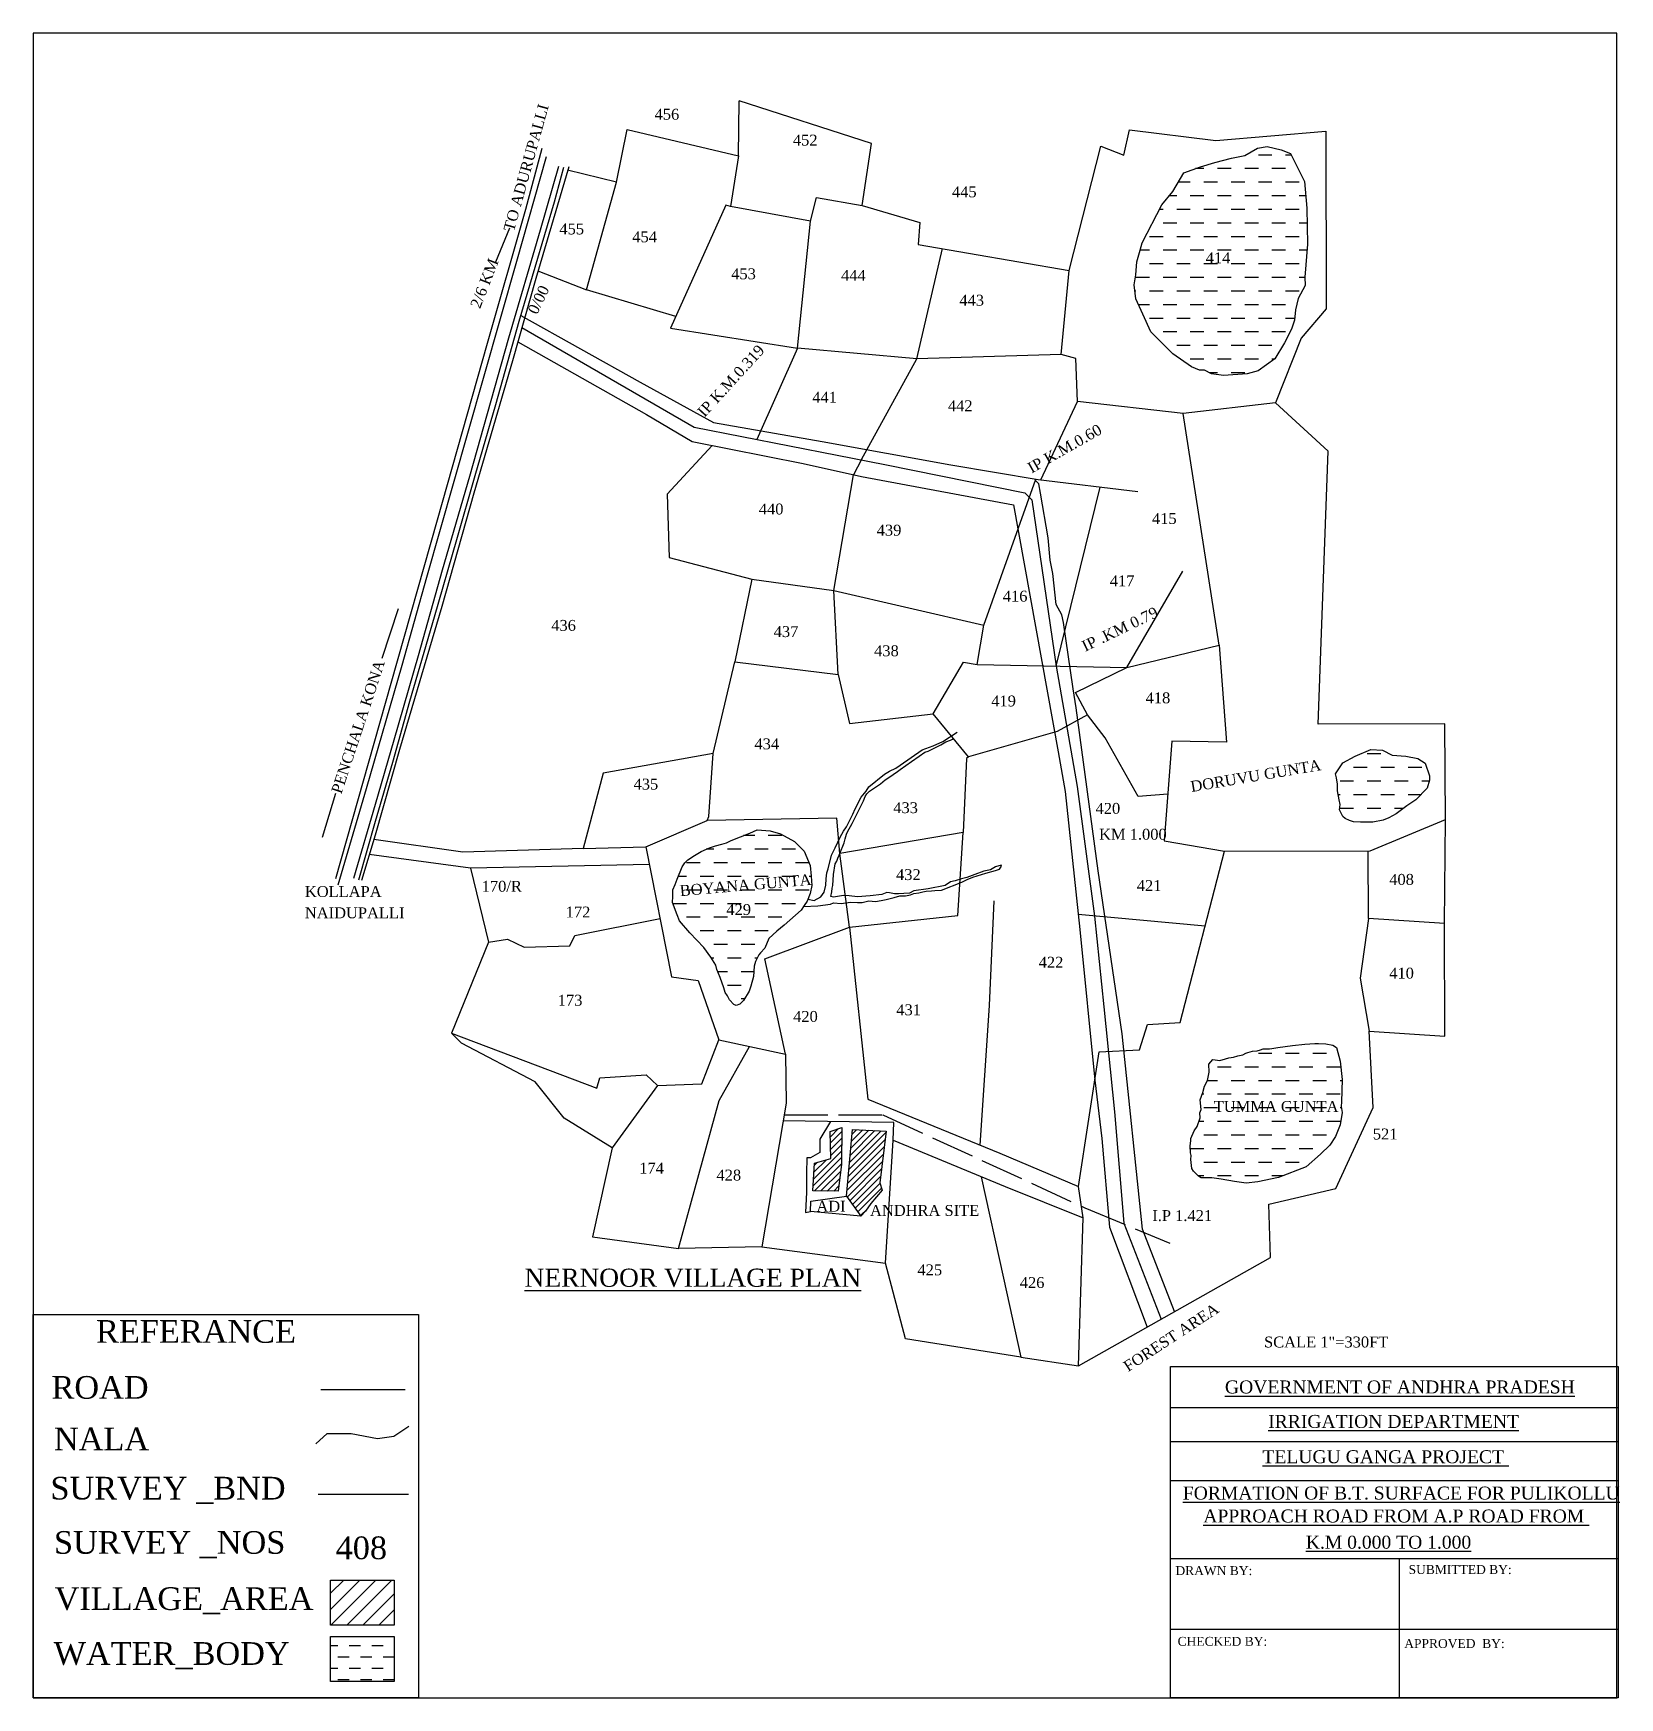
# Model space of a CAD drawing. Header units: millimetres. Extents: x 60 to 497, y 321 to 780.
import ezdxf

# ---------------------------------------------------------------- set-up
doc = ezdxf.new("R2010")
doc.units = ezdxf.units.MM
doc.header["$MEASUREMENT"] = 0
doc.linetypes.add('ACAD_ISO02W100', pattern=[15, 12, -3])
for name, color, linetype in [('CARTTRACK', 30, 'ACAD_ISO02W100'), ('NALA', 4, 'Continuous'), ('SURVEY_BND', 7, 'Continuous'), ('SURVEY_NO', 7, 'Continuous'), ('VILLAGE_AREA', 1, 'Continuous'), ('WATER_BODY', 4, 'Continuous')]:
    doc.layers.add(name, color=color, linetype=linetype)
doc.layers.add('ROAD', color=1, linetype='Continuous', lineweight=25)
doc.layers.add('TITLE', color=7, linetype='Continuous', lineweight=30)
doc.styles.get("Standard").update_dxf_attribs({"font": 'TIMES.TTF', "height": 1.5})
doc.dimstyles.get("Standard").update_dxf_attribs({"dimtxt": 1.5, "dimasz": 0.7, "dimexe": 0.18, "dimexo": 0.0625, "dimgap": 0.09, "dimtad": 0, "dimtih": 1, "dimtoh": 1, "dimdec": 1, "dimzin": 0, "dimdsep": 46, "dimtxsty": 'Standard', "dimcen": 0.09, "dimclrd": 5, "dimclre": 5, "dimclrt": 4, "dimadec": 0, "dimazin": 0, "dimtfac": 1, "dimtdec": 1, "dimtofl": 0, "dimtmove": 0, "dimatfit": 3, "dimfxl": 1, "dimtolj": 1, "dimtzin": 0, "dimarcsym": 0})

msp = doc.modelspace()

# ---------------------------------------------------------------- hatches: boundary and pattern name
at = {"layer": 'VILLAGE_AREA', "lineweight": -2}
h = msp.add_hatch(dxfattribs=at)
h.set_pattern_fill('ANSI31', color=256, scale=10, style=0)
h.paths.add_polyline_path([(293.91, 461.09), (293.25, 463.11), (294.99, 477.35), (285.71, 477.81), (284.04, 459.4), (287.99, 453.97), (289.32, 455.26), (290.76, 457.4)])
h.paths.add_polyline_path([(282.7, 468.26), (282.79, 478.34), (279.56, 477.21), (279.77, 469.83), (275.22, 468.51), (274.81, 460.88), (281.78, 460.82)])
at = {"layer": 'VILLAGE_AREA'}
h = msp.add_hatch(dxfattribs=at)
h.set_pattern_fill('ANSI31', color=256, scale=25, angle=180, style=0)
h.set_pattern_definition([(225, (-1557.3795, -854.2875), (2.2097087, -2.2097087), [])])
h.paths.add_polyline_path([(141.91, 353.69), (141.91, 341.25), (159.45, 341.25), (159.45, 353.69)])
at = {"layer": 'WATER_BODY', "lineweight": -2}
h = msp.add_hatch(dxfattribs=at)
h.set_pattern_fill('DASH', color=256, scale=30, angle=180, style=0)
h.paths.add_polyline_path([(408.48, 706.75), (410.41, 710.28), (410.29, 712.63), (411, 721.73), (410.84, 731.6), (410.18, 738.96), (406.37, 746.63), (403.77, 747.66), (399.91, 748.56), (397.25, 748.14), (393.81, 746.15), (390.06, 745.37), (385.53, 744.16), (381.6, 743.01), (376.95, 741.32), (373.99, 736.19), (370.91, 732.49), (365.53, 722.05), (364.93, 720.08), (364.05, 716.86), (363.78, 713.24), (363.28, 710.45), (363.71, 706.64), (365.71, 702.42), (367.93, 697.54), (371.29, 694.12), (373.94, 691.51), (379.06, 687.92), (381.29, 687.01), (382.64, 686.96), (384.62, 685.96), (387.93, 685.55), (394.43, 685.97), (397.48, 686.82), (402.05, 690.08), (404.66, 694.56), (406.61, 698.32), (407.47, 700.76), (407.74, 703.57)])
h.paths.add_polyline_path([(266.9, 534.05), (269.97, 536.86), (271.6, 538.2), (272.35, 539.51), (273.25, 540.73), (274.01, 542.78), (274.54, 545), (274.28, 547.59), (274.04, 550.57), (272.41, 554.46), (269.69, 557.15), (265.91, 559.27), (263.03, 560.1), (259.48, 560.4), (257.45, 559.47), (252.27, 557.43), (250.98, 556.77), (249.68, 556.41), (247.99, 555.98), (246.27, 555.38), (243.98, 554.35), (242.22, 553.26), (240.36, 552.13), (239.5, 551.3), (238.77, 550.18), (237.38, 546.78), (236.81, 545.32), (236.18, 543.83), (236.18, 542.01), (236.15, 540.38), (237.44, 536.92), (238.06, 535.3), (240.91, 531.97), (244.76, 527.93), (246.7, 525.32), (248.06, 523.09), (248.32, 521.85), (249.24, 519.63), (250.23, 516.81), (250.67, 515.51), (251.24, 514.65), (251.79, 513.5), (253.03, 512.26), (253.65, 511.97), (254.64, 512.37), (255.72, 513.33), (257.26, 515.94), (257.71, 517.28), (258.41, 519.99), (258.62, 522.8), (258.96, 524.05), (259.89, 525.94), (260.39, 526.46), (261.58, 527.77), (262.62, 530.4), (264.83, 532.46)])
h = msp.add_hatch(dxfattribs=at)
h.set_pattern_fill('DASH', color=256, scale=30, angle=180, style=0)
h.paths.add_polyline_path([(444.62, 575.21), (443.46, 578.73), (441.43, 579.98), (438.14, 580.69), (434.41, 580.92), (431.73, 582.28), (428.5, 582.45), (424.17, 580.63), (420.82, 578.81), (418.77, 575.79), (419.05, 574.67), (419.35, 572.93), (419.35, 571.06), (419.81, 568.64), (420.01, 567.35), (419.89, 565.83), (420.77, 564.01), (421.46, 563.5), (422.62, 562.95), (423.74, 562.57), (426.02, 562.49), (429.03, 562.46), (431.85, 563.05), (433.44, 563.65), (435.43, 564.75), (438.42, 566.95), (440.92, 568.59), (443.99, 571.8), (444.65, 574.02)])
h = msp.add_hatch(dxfattribs=at)
h.set_pattern_fill('DASH', color=256, scale=30, angle=180, style=0)
h.paths.add_polyline_path([(420.59, 491.53), (420.02, 496.63), (419.06, 500.37), (418, 501.02), (416.12, 501.41), (414.11, 501.47), (413.02, 501.45), (410.27, 501.32), (406.87, 500.91), (402.85, 500.43), (401.81, 500.25), (401.25, 500.08), (400.56, 499.99), (399.67, 500.01), (398.8, 500.01), (398.09, 499.71), (397.2, 499.45), (395.88, 499.34), (394.58, 499.02), (394.02, 498.8), (393.24, 498.37), (391.88, 498.07), (390.66, 497.76), (389.41, 497.51), (388.48, 497.27), (386.92, 496.79), (384.95, 497.07), (383.82, 495.82), (383.99, 493.62), (383.75, 492.64), (383.5, 491.33), (382.68, 489.78), (382.21, 487.95), (381.51, 485.94), (381.71, 483.35), (381.35, 482.41), (381.49, 481.02), (380.65, 478.65), (379.8, 477.4), (378.88, 475.35), (378.88, 474.69), (378.75, 473.3), (378.78, 471.34), (378.95, 470.62), (378.87, 469.55), (379.17, 467.03), (379.6, 466.34), (380.36, 465.62), (381.03, 464.91), (381.78, 464.53), (382.97, 464.52), (384.73, 464.53), (387.3, 464.14), (390.94, 463.49), (394.17, 463.05), (397.32, 463.38), (403.09, 464.62), (410.69, 467.48), (414.59, 471.05), (417.21, 473.44), (418.73, 475.9), (420, 479.06), (420.61, 482.5), (420.33, 484.1), (420.39, 485.46)])
at = {"layer": 'WATER_BODY'}
h = msp.add_hatch(dxfattribs=at)
h.set_pattern_fill('DASH', color=256, scale=25, angle=180, style=0)
h.set_pattern_definition([(180, (-299.8098, 116.82), (-3.125, -3.125), [3.125, -3.125])])
h.paths.add_polyline_path([(141.91, 338.17), (141.91, 325.74), (159.45, 325.74), (159.45, 338.17)])

# ---------------------------------------------------------------- linework, layer by layer
at = {"lineweight": 30}
msp.add_lwpolyline([(60.03, 321.27), (496.27, 321.27), (496.27, 779.79), (60.03, 779.79)], close=True, dxfattribs=at)
msp.add_lwpolyline([(60.03, 426.87), (166.14, 426.87), (166.14, 321.27), (60.03, 321.27)], close=True)
at = {"layer": 'CARTTRACK', "lineweight": -2}
msp.add_lwpolyline([(266.87, 481.82), (294.1, 481.82), (349.73, 456.22), (373.15, 446.48)], dxfattribs=at)
at = {"layer": 'NALA', "lineweight": -2}
for points in [[(273.44, 541.24), (275.17, 540.85), (277.02, 541.9), (277.91, 543.15), (278.35, 545.13), (278.43, 546.83), (278.59, 548.52), (278.96, 549.6), (279.89, 553.33), (280.91, 555.39), (282.33, 558.3), (283.23, 560.02), (284.05, 561.21), (285.78, 564.65), (286.44, 566.11), (288.05, 569.31), (289.44, 571.02), (290.16, 572.17), (294.51, 575.73), (295.87, 576.5), (297.66, 577.32), (298.87, 578.19), (304.85, 582.36), (307.93, 583.5), (310.57, 584.72), (314.49, 587.26)], [(272.17, 539.2), (276.18, 539.4), (279.65, 539.92), (280.49, 540.24), (282.59, 540.04), (285.14, 540.4), (287.09, 540.34), (288.39, 540.3), (290.2, 540.84), (292.07, 540.6), (293.59, 540.86), (294.97, 541.14), (297.2, 541.7), (298.75, 542.14), (300.33, 542.16), (301.69, 542.41), (302.62, 542.79), (303.94, 543.03), (305.06, 543.25), (305.99, 543.47), (307.43, 543.51), (308.37, 543.67), (310.24, 543.77), (315.78, 545.91), (317.28, 546.69), (318.85, 547.31), (322.4, 548.4), (325.09, 549.12), (326.19, 549.5), (326.73, 550.37), (326.63, 550.63), (325.11, 550.15), (323.72, 549.38), (321.84, 549), (319.37, 548.06), (317.24, 547.23), (315.74, 546.83), (313.99, 546.31), (312.67, 546.03), (311.23, 545.03), (306.56, 544.09), (302.59, 543.55), (301.42, 542.94), (299.84, 542.8), (298.35, 542.73), (297.3, 542.76), (295.92, 543.04), (295.12, 543.1), (293.74, 542.55), (290.58, 542.16), (287.05, 541.92), (284.79, 542.2), (283.25, 542.23), (280.48, 541.77), (279.74, 542.01), (280, 543.32), (280.14, 544.24), (280.25, 545.05), (280.49, 548.08), (280.9, 550.97), (281.37, 551.72), (281.69, 552.56), (282, 553.36), (282.25, 553.86), (283.37, 556.81), (283.64, 557.9), (284.07, 559.17), (284.36, 559.79), (285.61, 562.1), (286.35, 563.55), (286.79, 564.46), (288.7, 568.32), (289.18, 569.51), (289.67, 570.31), (290.34, 571.01), (293.44, 573.07), (294.71, 574.15), (296.26, 575.17), (296.9, 575.61), (298.06, 576.4), (298.81, 576.97), (301.96, 579.15), (304.05, 580.68), (305.61, 581.72), (306.53, 582.03), (310.06, 583.77), (311.39, 584.56), (312.71, 585.05), (313.22, 585.35), (313.48, 585.56)]]:
    msp.add_lwpolyline(points, dxfattribs=at)
at = {"layer": 'NALA'}
msp.add_lwpolyline([(137.9, 391.25), (141.01, 394.01), (147.58, 394.01), (147.58, 394.01), (154.84, 392.63), (154.84, 392.63), (159.33, 393.32), (163.48, 396.09)], dxfattribs=at)
at = {"layer": 'ROAD', "lineweight": -2}
for points in [[(143.33, 546.91), (158.65, 600.8), (171.36, 645.79), (185.15, 694.42), (195.67, 731.3), (200.26, 748.17)], [(201.31, 745.76), (193.1, 716.92), (179.65, 669.57), (168.36, 629.85), (161.53, 605.64), (151.75, 571.67), (143.92, 545.09)], [(148.29, 547.08), (154.29, 567.39), (159.42, 585.12), (166.17, 608.41), (172.76, 631.95), (180.26, 657.81), (191.04, 695.87), (199.75, 725.65), (204.79, 743.19)], [(149.71, 546.59), (154.26, 562.75), (159.12, 578.95), (163.79, 595.77), (170.54, 619.02), (176.67, 640.36), (181.73, 657.95), (187.44, 677.55), (193.88, 700.5), (198.28, 715.32), (203.64, 733.33), (206.18, 742.91)], [(207.56, 743.02), (198.51, 712.2), (192.02, 689.6), (181.35, 653.12), (172.58, 621.92), (160.93, 582.46), (154.19, 558.93), (150.4, 546.37)], [(194.33, 702.02), (227.19, 683.66), (247.42, 672.58), (277.33, 667.3), (312.81, 660.92), (336.88, 656.85), (364.28, 653.54)], [(194.65, 698.76), (242.09, 671.28), (294.57, 661.03), (333.21, 653.23), (335.13, 651.25), (341.84, 605.48), (347.59, 572.3), (352.35, 536.59), (354.95, 511.59), (357.85, 482.65), (360.42, 452.02), (370.77, 425.57)], [(193.52, 694.82), (229, 674.78), (241.52, 667.29), (272.11, 661.29), (288.18, 657.73), (330.06, 649.92)], [(374.41, 427.63), (365.58, 450.36), (359.98, 504.11), (353.41, 549.1), (347.35, 593.97), (346.51, 599.22), (343.83, 617.43), (343.38, 619.55), (341.85, 622.42), (340.89, 630.97), (340.19, 634.67), (339.61, 640.83), (337.47, 653.08), (336.99, 655.65), (336.12, 656.61)], [(330.06, 649.92), (342.4, 581.86), (344.24, 570.87), (348.3, 532.9), (352.46, 491.38), (354.37, 475.33), (356.53, 450.89), (366.9, 423.38)]]:
    msp.add_lwpolyline(points, dxfattribs=at)
at = {"layer": 'ROAD', "ltscale": 0.01}
msp.add_lwpolyline([(139.25, 406.21), (162.45, 406.21)], dxfattribs=at)
at = {"layer": 'SURVEY_BND', "lineweight": -2}
for points in [[(220.72, 738.74), (223.63, 753.26), (254.26, 746), (254.45, 761.21)], [(274.13, 728.04), (275.74, 734.51), (288.4, 732.37), (290.97, 749.43), (254.45, 761.21)], [(288.4, 732.37), (304.24, 727.71), (303.76, 721.62), (345.41, 714.44), (354.08, 748.73), (360.47, 746.23), (362.03, 753.22), (385.81, 750.3), (416.06, 752.8), (416.15, 703.9), (409.34, 695.81), (402.27, 678.03), (376.8, 675.05), (347.69, 678.31), (347.19, 690.21), (343.22, 691.3), (345.41, 714.44)], [(254.26, 746), (252.14, 732.1), (250.85, 732.44), (235.59, 698.52), (270.57, 693.03), (274.13, 728.04), (252.14, 732.1)], [(237.04, 701.75), (212.45, 709.15), (220.72, 738.74), (207.17, 742.05)], [(343.22, 691.3), (303.39, 690.12), (310.51, 720.46)], [(199, 714.32), (212.45, 709.15)], [(303.39, 690.12), (270.57, 693.03), (259.37, 667.92)], [(288.22, 662.4), (303.39, 690.12)], [(337.54, 656.77), (347.69, 678.31)], [(361.26, 605.09), (386.75, 611.27), (376.8, 675.05)], [(386.75, 611.27), (388.73, 584.5), (373.7, 584.81), (371.56, 557.31), (388.14, 554.44), (428.35, 554.61), (449.03, 563.21), (448.85, 589.58), (413.99, 589.45), (416.73, 664.71), (402.27, 678.03)], [(247, 666.21), (247, 666.21), (234.61, 652.84), (235.22, 635.34), (258.01, 629.37), (280.53, 626.26), (285.97, 658.14)], [(288.22, 662.4), (285.97, 658.14), (285.9, 658.15)], [(280.53, 626.26), (321.87, 616.77), (336.24, 656.96)], [(341.84, 605.48), (353.92, 654.79)], [(258.01, 629.37), (253.27, 606.66), (281.78, 603.13), (280.53, 626.26)], [(320.02, 605.92), (361.26, 605.09), (376.7, 631.61)], [(281.78, 603.13), (284.84, 589.63), (307.89, 592.28), (316.24, 606.56), (320.01, 605.92), (321.87, 616.77)], [(317.7, 580.5), (317.07, 580.03), (316.2, 559.59), (282.25, 553.86), (281.35, 563.61), (245.71, 562.89), (246.15, 564.06), (247.32, 581.39), (253.27, 606.66)], [(372.56, 570.18), (364.37, 569.57), (355.27, 585.71), (350.42, 592.06), (347.11, 598.18), (361.26, 605.09)], [(350.42, 592.06), (342.05, 587.42), (317.7, 580.5), (307.89, 592.28)], [(247.32, 581.39), (217.05, 575.98), (211.47, 555.25), (228.81, 555.7), (245.71, 562.89)], [(284.92, 533.55), (314.75, 536.75), (316.2, 559.59)], [(211.47, 555.25), (178.38, 554.24), (153.82, 557.72)], [(228.81, 555.7), (235.88, 519.86), (243.15, 518.84), (248.89, 502.47), (267.28, 498.56), (261.54, 524.82), (284.92, 533.55), (282.25, 553.86)], [(229.78, 550.79), (180.5, 549.76), (152.56, 553.52)], [(284.92, 533.55), (289.9, 486.14), (326.33, 471.29), (347.96, 462.14), (353.66, 499.16), (364.79, 499.79), (367, 506.73), (375.96, 507.31), (388.14, 554.44)], [(427.84, 535.94), (427.77, 554.6)], [(180.5, 549.76), (185.42, 529.4), (190.68, 530.22), (195.25, 528), (207.8, 528.4), (209.2, 531.27), (232.72, 535.91)], [(320.85, 473.52), (323.48, 511.99), (324.77, 540.76)], [(382.82, 533.86), (347.86, 537.07)], [(348, 412.71), (400.83, 442.54), (400.41, 457.24), (418.86, 461.59), (429.13, 483.88), (428.05, 504.92), (448.9, 503.5), (448.74, 534.53), (427.84, 535.94), (425.59, 519.46), (428.05, 504.92)], [(185.42, 529.4), (175.22, 504.36), (215.24, 489.17), (216.07, 492), (228.88, 492.82), (232.02, 489.89), (244.22, 490.35), (248.89, 502.47)], [(232.02, 489.89), (219.51, 472.71), (206.32, 480.96), (198.28, 490.94), (178, 501.58), (175.22, 504.36)], [(219.51, 472.71), (214.08, 448.21), (237.76, 445), (248.98, 485.83), (257.3, 500.68)], [(267.28, 498.56), (267.42, 485.08), (260.72, 445.52), (237.76, 445)], [(260.72, 445.52), (294.77, 441.01), (296.86, 474.87), (297.05, 479.74), (266.59, 480.18)], [(296.86, 474.87), (327.73, 462.06), (349.24, 453.5), (347.96, 462.14)], [(321.17, 464.78), (327.27, 436.8), (332.09, 415.07), (348, 412.71), (349.24, 453.5)], [(332.09, 415.07), (300.34, 420.17), (294.77, 441.01)]]:
    msp.add_lwpolyline(points, dxfattribs=at)
at = {"layer": 'SURVEY_BND'}
msp.add_lwpolyline([(138.5, 377.36), (163.39, 377.36)], dxfattribs=at)
at = {"layer": 'SURVEY_NO', "lineweight": -2}
msp.add_lwpolyline([(448.74, 534.53), (449.03, 563.21)], dxfattribs=at)
at = {"layer": 'TITLE', "lineweight": -2}
msp.add_lwpolyline([(373.28, 412.54), (496.59, 412.54), (496.59, 321.27), (373.28, 321.27)], close=True, dxfattribs=at)
for points in [[(373.28, 401.17), (496.59, 401.17)], [(373.28, 391.88), (496.59, 391.88)], [(373.28, 381.09), (496.59, 381.09)], [(373.28, 359.66), (496.59, 359.66)], [(436.29, 359.66), (436.29, 321.27)], [(373.28, 340.18), (496.59, 340.18)]]:
    msp.add_lwpolyline(points, dxfattribs=at)
at = {"layer": 'VILLAGE_AREA', "lineweight": -2}
for points in [[(279.6, 479.99), (276.69, 475.16), (276.66, 471.49), (274.16, 469.96), (273.15, 469.96), (273.03, 465.76), (273.05, 460.52), (272.74, 454.94), (274.14, 455.19), (274.27, 458.02), (284.04, 459.4), (285.71, 477.81), (294.99, 477.35), (293.25, 463.11), (293.91, 461.09), (290.76, 457.4), (289.32, 455.26), (287.99, 453.97), (274.14, 455.19)], [(275.22, 468.51), (279.77, 469.83), (279.56, 477.21), (282.79, 478.34), (282.7, 468.26), (281.78, 460.82), (274.81, 460.88), (275.22, 468.51)], [(284.04, 459.4), (287.99, 453.97)]]:
    msp.add_lwpolyline(points, dxfattribs=at)
at = {"layer": 'VILLAGE_AREA'}
msp.add_lwpolyline([(141.91, 353.69), (159.45, 353.69), (159.45, 341.25), (141.91, 341.25)], close=True, dxfattribs=at)
at = {"layer": 'WATER_BODY', "lineweight": -2}
for points in [[(365.53, 722.05), (370.91, 732.49), (373.99, 736.19), (376.95, 741.32), (381.6, 743.01), (385.53, 744.16), (390.06, 745.37), (393.81, 746.15), (397.25, 748.14), (399.91, 748.56), (403.77, 747.66), (406.37, 746.63), (410.18, 738.96), (410.84, 731.6), (411, 721.73), (410.29, 712.63), (410.41, 710.28), (408.48, 706.75), (407.74, 703.57), (407.47, 700.76), (406.61, 698.32), (404.66, 694.56), (402.05, 690.08), (397.48, 686.82), (394.43, 685.97), (387.93, 685.55), (384.62, 685.96), (382.64, 686.96), (381.29, 687.01), (379.06, 687.92), (373.94, 691.51), (371.29, 694.12), (367.93, 697.54), (365.71, 702.42), (363.71, 706.64), (363.28, 710.45), (363.78, 713.24), (364.05, 716.86), (364.93, 720.08), (365.53, 722.05)], [(418.77, 575.79), (420.82, 578.81), (424.17, 580.63), (428.5, 582.45), (431.73, 582.28), (434.41, 580.92), (438.14, 580.69), (441.43, 579.98), (443.46, 578.73), (444.62, 575.21), (444.65, 574.02), (443.99, 571.8), (440.92, 568.59), (438.42, 566.95), (435.43, 564.75), (433.44, 563.65), (431.85, 563.05), (429.03, 562.46), (426.02, 562.49), (423.74, 562.57), (422.62, 562.95), (421.46, 563.5), (420.77, 564.01), (419.89, 565.83), (420.01, 567.35), (419.81, 568.64), (419.35, 571.06), (419.35, 572.93), (419.05, 574.67), (418.77, 575.79)]]:
    msp.add_lwpolyline(points, dxfattribs=at)
for points in [[(236.18, 542.01), (236.18, 543.83), (236.81, 545.32), (237.38, 546.78), (238.77, 550.18), (239.5, 551.3), (240.36, 552.13), (242.22, 553.26), (243.98, 554.35), (246.27, 555.38), (247.99, 555.98), (249.68, 556.41), (250.98, 556.77), (252.27, 557.43), (257.45, 559.47), (259.48, 560.4), (263.03, 560.1), (265.91, 559.27), (269.69, 557.15), (272.41, 554.46), (274.04, 550.57), (274.28, 547.59), (274.54, 545), (274.01, 542.78), (273.25, 540.73), (272.35, 539.51), (271.6, 538.2), (269.97, 536.86), (266.9, 534.05), (264.83, 532.46), (262.62, 530.4), (261.58, 527.77), (260.39, 526.46), (259.89, 525.94), (258.96, 524.05), (258.62, 522.8), (258.41, 519.99), (257.71, 517.28), (257.26, 515.94), (255.72, 513.33), (254.64, 512.37), (253.65, 511.97), (253.03, 512.26), (251.79, 513.5), (251.24, 514.65), (250.67, 515.51), (250.23, 516.81), (249.24, 519.63), (248.32, 521.85), (248.06, 523.09), (246.7, 525.32), (244.76, 527.93), (240.91, 531.97), (238.06, 535.3), (237.44, 536.92), (236.15, 540.38)], [(383.99, 493.62), (383.82, 495.82), (384.95, 497.07), (386.92, 496.79), (388.48, 497.27), (389.41, 497.51), (390.66, 497.76), (391.88, 498.07), (393.24, 498.37), (394.02, 498.8), (394.58, 499.02), (395.88, 499.34), (397.2, 499.45), (398.09, 499.71), (398.8, 500.01), (399.67, 500.01), (400.56, 499.99), (401.25, 500.08), (401.81, 500.25), (402.85, 500.43), (406.87, 500.91), (410.27, 501.32), (413.02, 501.45), (414.11, 501.47), (416.12, 501.41), (418, 501.02), (419.06, 500.37), (420.02, 496.63), (420.59, 491.53), (420.39, 485.46), (420.33, 484.1), (420.61, 482.5), (420, 479.06), (418.73, 475.9), (417.21, 473.44), (414.59, 471.05), (410.69, 467.48), (403.09, 464.62), (397.32, 463.38), (394.17, 463.05), (390.94, 463.49), (387.3, 464.14), (384.73, 464.53), (382.97, 464.52), (381.78, 464.53), (381.03, 464.91), (380.36, 465.62), (379.6, 466.34), (379.17, 467.03), (378.87, 469.55), (378.95, 470.62), (378.78, 471.34), (378.75, 473.3), (378.88, 474.69), (378.88, 475.35), (379.8, 477.4), (380.65, 478.65), (381.49, 481.02), (381.35, 482.41), (381.71, 483.35), (381.51, 485.94), (382.21, 487.95), (382.68, 489.78), (383.5, 491.33), (383.75, 492.64)]]:
    msp.add_lwpolyline(points, close=True, dxfattribs=at)
at = {"layer": 'WATER_BODY'}
msp.add_lwpolyline([(141.91, 338.17), (159.45, 338.17), (159.45, 325.74), (141.91, 325.74)], close=True, dxfattribs=at)

# ---------------------------------------------------------------- texts
msp.add_text('REFERANCE', height=6.25).set_placement((77.32, 419.04))
at = {"layer": 'NALA'}
msp.add_text('NALA', height=6.25, dxfattribs=at).set_placement((65.72, 389.42))
at = {"layer": 'ROAD'}
msp.add_text('ROAD', height=6.25, dxfattribs=at).set_placement((65.05, 403.63))
at = {"layer": 'SURVEY_BND'}
msp.add_text('SURVEY _BND', height=6.25, dxfattribs=at).set_placement((64.76, 375.87))
at = {"layer": 'SURVEY_NO', "lineweight": -2}
for s, rotation, p in [('TO ADURUPALLI', 74.4848, (192.4, 724.96)), ('2/6 KM ', 68.6071, (183.09, 703.75)), ('0/00', 64.237, (198.79, 702.12)), ('IP K.M.0.319', 47.6861, (244.92, 673.83)), ('IP K.M.0.60', 29.637, (335.03, 658.48)), ('IP .KM 0.79', 25.7064, (349.79, 609.39)), ('PENCHALA KONA', 71.6795, (144.88, 570.07)), ('DORUVU GUNTA', 9.5824, (379.09, 570.76)), ('BOYANA GUNTA', 4.9641, (238.25, 542.07)), ('FOREST AREA', 33.3363, (361.61, 410.94))]:
    msp.add_text(s, height=3, rotation=rotation, dxfattribs=at).set_placement(p)
for s, height, p in [('456', 3, (231.18, 755.99)), ('452', 3, (269.28, 748.87)), ('445', 3, (313.1, 734.62)), ('455', 3, (204.95, 724.39)), ('454', 3, (225.04, 722.23)), ('414', 3, (383, 716.43)), ('453', 3, (252.29, 712.03)), ('444', 3, (282.55, 711.61)), ('443', 3, (315.14, 704.75)), ('441', 3, (274.63, 678.04)), ('442', 3, (311.99, 675.69)), ('440', 3, (259.89, 647.23)), ('415', 3, (368.2, 644.61)), ('439', 3, (292.37, 641.41)), ('417', 3, (356.57, 627.44)), ('416', 3, (327.11, 623.23)), ('436', 3, (202.71, 615.18)), ('437', 3, (263.99, 613.46)), ('438', 3, (291.65, 608.18)), ('419', 3, (323.92, 594.36)), ('418', 3, (366.44, 595.21)), ('434', 3, (258.69, 582.53)), ('435', 3, (225.39, 571.45)), ('433', 3, (296.93, 564.96)), ('420', 3, (352.66, 564.76)), ('KM 1.000', 3, (353.63, 557.64)), ('170/R', 3, (183.55, 543.3)), ('432', 3, (297.69, 546.52)), ('421', 3, (364, 543.49)), ('408', 3, (433.56, 545.2)), ('KOLLAPA', 3, (134.85, 541.86)), ('NAIDUPALLI', 3, (134.85, 535.99)), ('172', 3, (206.69, 536.21)), ('429', 3, (250.95, 536.89)), ('422', 3, (336.99, 522.37)), ('410', 3, (433.56, 519.38)), ('173', 3, (204.51, 511.91)), ('420', 3, (269.35, 507.45)), ('431', 3, (297.77, 509.28)), ('TUMMA GUNTA', 3, (385.21, 482.65)), ('521', 3, (429.04, 475.06)), ('174', 3, (226.95, 465.65)), ('428', 3, (248.23, 463.75)), ('ADI', 3, (275.76, 455.16)), ('ANDHRA SITE', 3, (290.53, 454.01)), ('I.P 1.421', 3, (368.28, 452.59)), ('425', 3, (303.59, 437.63)), ('%%UNERNOOR VILLAGE PLAN', 5, (195.38, 434.47)), ('426', 3, (331.78, 434.14)), ('SCALE 1"=330FT', 3, (399.07, 417.76))]:
    msp.add_text(s, height=height, dxfattribs=at).set_placement(p)
at = {"layer": 'SURVEY_NO'}
for s, p in [('SURVEY _NOS', (65.74, 360.92)), ('408', (143.32, 359.43))]:
    msp.add_text(s, height=6.25, dxfattribs=at).set_placement(p)
at = {"layer": 'TITLE', "lineweight": -2}
for s, height, p in [('%%UGOVERNMENT OF ANDHRA PRADESH', 3.5719, (388.3, 405.09)), ('%%UIRRIGATION DEPARTMENT', 3.5719, (400.21, 395.59)), ('%%UTELUGU GANGA PROJECT ', 3.5719, (398.63, 385.87)), ('%%UFORMATION OF B.T. SURFACE FOR PULIKOLLU', 3.5719, (376.69, 375.86)), ('%%UAPPROACH ROAD FROM A.P ROAD FROM ', 3.5719, (382.34, 369.54)), ('%%UK.M 0.000 TO 1.000', 3.5719, (410.58, 362.32)), ('SUBMITTED BY:', 2.4609, (438.89, 355.35)), ('DRAWN BY:', 2.461, (374.66, 355.05)), ('CHECKED BY:', 2.4609, (375.26, 335.56)), ('APPROVED  BY:', 2.4609, (437.69, 334.96))]:
    msp.add_text(s, height=height, dxfattribs=at).set_placement(p)
at = {"layer": 'VILLAGE_AREA'}
msp.add_text('VILLAGE_AREA', height=6.25, dxfattribs=at).set_placement((65.89, 345.44))
at = {"layer": 'WATER_BODY'}
msp.add_text('WATER_BODY', height=6.25, dxfattribs=at).set_placement((65.64, 330.32))

# ---------------------------------------------------------------- leaders
at = {"layer": 'SURVEY_NO', "lineweight": -2}
for points, override in [([(191.21, 726.1), (187.4, 716.78)], {"dimasz": 0.9, "dimgap": 0.09, "dimtad": 0}), ([(156.16, 607.69), (160.63, 621.3)], {"dimasz": 0.9}), ([(139.72, 558.36), (143.42, 570.45)], {"dimasz": 0.9})]:
    msp.add_leader(points, dimstyle='Standard', override=override, dxfattribs=at)

doc.saveas('drawing.dxf')
